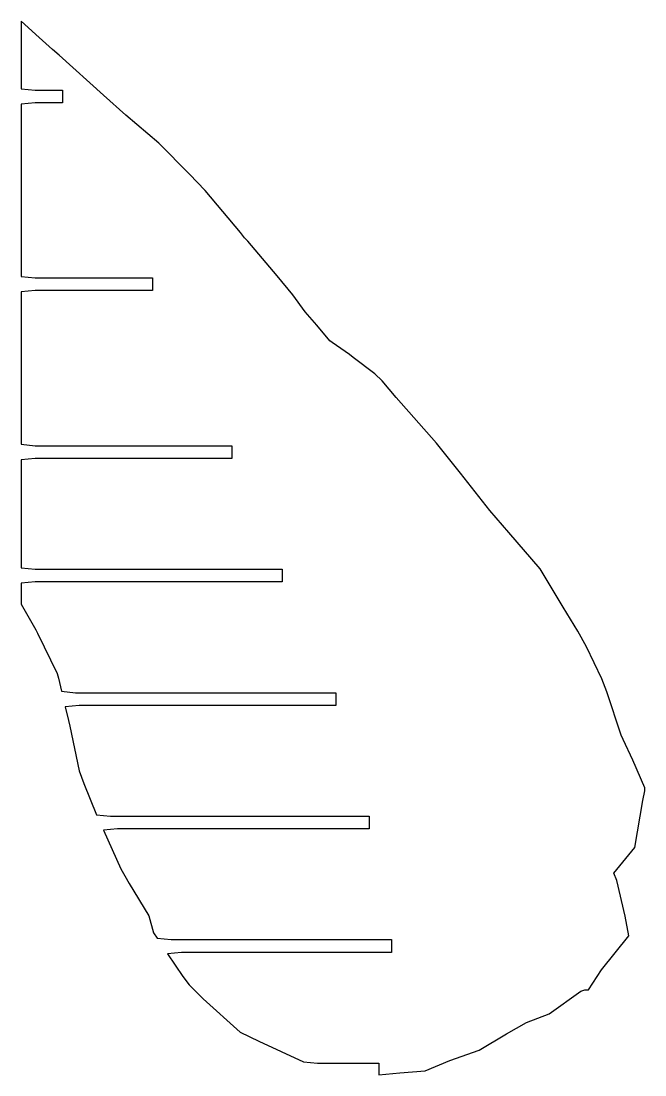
# Model space of a CAD drawing. Header units: inches. Extents: x -5 to 434, y 102 to 477.
# Drawn here: x 235 to 434.4, y 101.9 to 438.4 of the extents above; entities that cross this region are included whole.
import ezdxf

# ---------------------------------------------------------------- set-up
doc = ezdxf.new("R2010")
doc.units = ezdxf.units.IN
doc.header["$MEASUREMENT"] = 0
doc.layers.add('boundary', color=7, linetype='Continuous')

# ---------------------------------------------------------------- blocks, each defined once
blk = doc.blocks.new('block 147')
at = {"layer": 'boundary', "color": 5, "lineweight": 25, "true_color": 0x0000ff}
for points in [[(424.52, 166.3), (431.23, 174.48)], [(424.52, 166.3), (431.23, 174.48)], [(431.23, 174.48), (431.23, 174.48)], [(424.52, 166.3), (424.52, 166.3)]]:
    blk.add_lwpolyline(points, dxfattribs=at)
blk = doc.blocks.new('block 148')
at = {"layer": 'boundary', "color": 5, "lineweight": 25, "true_color": 0x0000ff}
for points in [[(431.23, 174.48), (433.8, 189.54)], [(431.23, 174.48), (433.8, 189.54)], [(433.8, 189.54), (433.8, 189.54)], [(431.23, 174.48), (431.23, 174.48)]]:
    blk.add_lwpolyline(points, dxfattribs=at)
blk = doc.blocks.new('block 149')
at = {"layer": 'boundary', "color": 5, "lineweight": 25, "true_color": 0x0000ff}
for points in [[(433.8, 189.54), (434.41, 192.62)], [(433.8, 189.54), (434.41, 192.62)], [(434.41, 192.62), (434.41, 192.62)], [(433.8, 189.54), (433.8, 189.54)]]:
    blk.add_lwpolyline(points, dxfattribs=at)
blk = doc.blocks.new('block 150')
at = {"layer": 'boundary', "color": 5, "lineweight": 25, "true_color": 0x0000ff}
for points in [[(434.41, 192.62), (434.44, 193.57)], [(434.41, 192.62), (434.44, 193.57)], [(434.41, 192.62), (434.41, 192.62)], [(434.44, 193.57), (434.44, 193.57)]]:
    blk.add_lwpolyline(points, dxfattribs=at)
blk = doc.blocks.new('block 151')
at = {"layer": 'boundary', "color": 5, "lineweight": 25, "true_color": 0x0000ff}
for points in [[(434.44, 193.57), (430.58, 202.33)], [(434.44, 193.57), (430.58, 202.33)], [(430.58, 202.33), (430.58, 202.33)], [(434.44, 193.57), (434.44, 193.57)]]:
    blk.add_lwpolyline(points, dxfattribs=at)
blk = doc.blocks.new('block 152')
at = {"layer": 'boundary', "color": 5, "lineweight": 25, "true_color": 0x0000ff}
for points in [[(430.58, 202.33), (427.43, 208.98)], [(430.58, 202.33), (427.43, 208.98)], [(427.43, 208.98), (427.43, 208.98)], [(430.58, 202.33), (430.58, 202.33)]]:
    blk.add_lwpolyline(points, dxfattribs=at)
blk = doc.blocks.new('block 153')
at = {"layer": 'boundary', "color": 5, "lineweight": 25, "true_color": 0x0000ff}
for points in [[(427.43, 208.98), (426.8, 210.31)], [(427.43, 208.98), (426.8, 210.31)], [(426.8, 210.31), (426.8, 210.31)], [(427.43, 208.98), (427.43, 208.98)]]:
    blk.add_lwpolyline(points, dxfattribs=at)
blk = doc.blocks.new('block 154')
at = {"layer": 'boundary', "color": 5, "lineweight": 25, "true_color": 0x0000ff}
for points in [[(426.8, 210.31), (422.28, 224.15)], [(426.8, 210.31), (422.28, 224.15)], [(422.28, 224.15), (422.28, 224.15)], [(426.8, 210.31), (426.8, 210.31)]]:
    blk.add_lwpolyline(points, dxfattribs=at)
blk = doc.blocks.new('block 155')
at = {"layer": 'boundary', "color": 5, "lineweight": 25, "true_color": 0x0000ff}
for points in [[(422.28, 224.15), (420.7, 228.35)], [(422.28, 224.15), (420.7, 228.35)], [(420.7, 228.35), (420.7, 228.35)], [(422.28, 224.15), (422.28, 224.15)]]:
    blk.add_lwpolyline(points, dxfattribs=at)
blk = doc.blocks.new('block 156')
at = {"layer": 'boundary', "color": 5, "lineweight": 25, "true_color": 0x0000ff}
for points in [[(420.7, 228.35), (415.73, 238.57)], [(420.7, 228.35), (415.73, 238.57)], [(415.73, 238.57), (415.73, 238.57)], [(420.7, 228.35), (420.7, 228.35)]]:
    blk.add_lwpolyline(points, dxfattribs=at)
blk = doc.blocks.new('block 157')
at = {"layer": 'boundary', "color": 5, "lineweight": 25, "true_color": 0x0000ff}
for points in [[(415.73, 238.57), (413.02, 243.56)], [(415.73, 238.57), (413.02, 243.56)], [(413.02, 243.56), (413.02, 243.56)], [(415.73, 238.57), (415.73, 238.57)]]:
    blk.add_lwpolyline(points, dxfattribs=at)
blk = doc.blocks.new('block 158')
at = {"layer": 'boundary', "color": 5, "lineweight": 25, "true_color": 0x0000ff}
for points in [[(413.02, 243.56), (408.24, 251.26)], [(413.02, 243.56), (408.24, 251.26)], [(408.24, 251.26), (408.24, 251.26)], [(413.02, 243.56), (413.02, 243.56)]]:
    blk.add_lwpolyline(points, dxfattribs=at)
blk = doc.blocks.new('block 159')
at = {"layer": 'boundary', "color": 5, "lineweight": 25, "true_color": 0x0000ff}
for points in [[(408.24, 251.26), (400.92, 263.47)], [(408.24, 251.26), (400.92, 263.47)], [(400.92, 263.47), (400.92, 263.47)], [(408.24, 251.26), (408.24, 251.26)]]:
    blk.add_lwpolyline(points, dxfattribs=at)
blk = doc.blocks.new('block 160')
at = {"layer": 'boundary', "color": 5, "lineweight": 25, "true_color": 0x0000ff}
for points in [[(400.92, 263.47), (390.95, 275.13)], [(400.92, 263.47), (390.95, 275.13)], [(390.95, 275.13), (390.95, 275.13)], [(400.92, 263.47), (400.92, 263.47)]]:
    blk.add_lwpolyline(points, dxfattribs=at)
blk = doc.blocks.new('block 161')
at = {"layer": 'boundary', "color": 5, "lineweight": 25, "true_color": 0x0000ff}
for points in [[(390.95, 275.13), (384.81, 282.15)], [(390.95, 275.13), (384.81, 282.15)], [(384.81, 282.15), (384.81, 282.15)], [(390.95, 275.13), (390.95, 275.13)]]:
    blk.add_lwpolyline(points, dxfattribs=at)
blk = doc.blocks.new('block 162')
at = {"layer": 'boundary', "color": 5, "lineweight": 25, "true_color": 0x0000ff}
for points in [[(384.81, 282.15), (375.44, 294.02)], [(384.81, 282.15), (375.44, 294.02)], [(375.44, 294.02), (375.44, 294.02)], [(384.81, 282.15), (384.81, 282.15)]]:
    blk.add_lwpolyline(points, dxfattribs=at)
blk = doc.blocks.new('block 163')
at = {"layer": 'boundary', "color": 5, "lineweight": 25, "true_color": 0x0000ff}
for points in [[(375.44, 294.02), (367.8, 303.66)], [(375.44, 294.02), (367.8, 303.66)], [(367.8, 303.66), (367.8, 303.66)], [(375.44, 294.02), (375.44, 294.02)]]:
    blk.add_lwpolyline(points, dxfattribs=at)
blk = doc.blocks.new('block 164')
at = {"layer": 'boundary', "color": 5, "lineweight": 25, "true_color": 0x0000ff}
for points in [[(367.8, 303.66), (354.9, 318.21)], [(367.8, 303.66), (354.9, 318.21)], [(354.9, 318.21), (354.9, 318.21)], [(367.8, 303.66), (367.8, 303.66)]]:
    blk.add_lwpolyline(points, dxfattribs=at)
blk = doc.blocks.new('block 165')
at = {"layer": 'boundary', "color": 5, "lineweight": 25, "true_color": 0x0000ff}
for points in [[(354.9, 318.21), (350.39, 323.54)], [(354.9, 318.21), (350.39, 323.54)], [(350.39, 323.54), (350.39, 323.54)], [(354.9, 318.21), (354.9, 318.21)]]:
    blk.add_lwpolyline(points, dxfattribs=at)
blk = doc.blocks.new('block 166')
at = {"layer": 'boundary', "color": 5, "lineweight": 25, "true_color": 0x0000ff}
for points in [[(350.39, 323.54), (348.03, 325.79)], [(350.39, 323.54), (348.03, 325.79)], [(348.03, 325.79), (348.03, 325.79)], [(350.39, 323.54), (350.39, 323.54)]]:
    blk.add_lwpolyline(points, dxfattribs=at)
blk = doc.blocks.new('block 167')
at = {"layer": 'boundary', "color": 5, "lineweight": 25, "true_color": 0x0000ff}
for points in [[(348.03, 325.79), (341.19, 330.95)], [(348.03, 325.79), (341.19, 330.95)], [(341.19, 330.95), (341.19, 330.95)], [(348.03, 325.79), (348.03, 325.79)]]:
    blk.add_lwpolyline(points, dxfattribs=at)
blk = doc.blocks.new('block 168')
at = {"layer": 'boundary', "color": 5, "lineweight": 25, "true_color": 0x0000ff}
for points in [[(341.19, 330.95), (339.97, 331.92)], [(341.19, 330.95), (339.97, 331.92)], [(339.97, 331.92), (339.97, 331.92)], [(341.19, 330.95), (341.19, 330.95)]]:
    blk.add_lwpolyline(points, dxfattribs=at)
blk = doc.blocks.new('block 169')
at = {"layer": 'boundary', "color": 5, "lineweight": 25, "true_color": 0x0000ff}
for points in [[(339.97, 331.92), (334.4, 335.77)], [(339.97, 331.92), (334.4, 335.77)], [(334.4, 335.77), (334.4, 335.77)], [(339.97, 331.92), (339.97, 331.92)]]:
    blk.add_lwpolyline(points, dxfattribs=at)
blk = doc.blocks.new('block 170')
at = {"layer": 'boundary', "color": 5, "lineweight": 25, "true_color": 0x0000ff}
for points in [[(334.4, 335.77), (333.74, 336.3)], [(334.4, 335.77), (333.74, 336.3)], [(333.74, 336.3), (333.74, 336.3)], [(334.4, 335.77), (334.4, 335.77)]]:
    blk.add_lwpolyline(points, dxfattribs=at)
blk = doc.blocks.new('block 171')
at = {"layer": 'boundary', "color": 5, "lineweight": 25, "true_color": 0x0000ff}
for points in [[(333.74, 336.3), (329.52, 341.33)], [(333.74, 336.3), (329.52, 341.33)], [(329.52, 341.33), (329.52, 341.33)], [(333.74, 336.3), (333.74, 336.3)]]:
    blk.add_lwpolyline(points, dxfattribs=at)
blk = doc.blocks.new('block 172')
at = {"layer": 'boundary', "color": 5, "lineweight": 25, "true_color": 0x0000ff}
for points in [[(329.52, 341.33), (325.86, 345.6)], [(329.52, 341.33), (325.86, 345.6)], [(325.86, 345.6), (325.86, 345.6)], [(329.52, 341.33), (329.52, 341.33)]]:
    blk.add_lwpolyline(points, dxfattribs=at)
blk = doc.blocks.new('block 173')
at = {"layer": 'boundary', "color": 5, "lineweight": 25, "true_color": 0x0000ff}
for points in [[(325.86, 345.6), (321.91, 350.93)], [(325.86, 345.6), (321.91, 350.93)], [(321.91, 350.93), (321.91, 350.93)], [(325.86, 345.6), (325.86, 345.6)]]:
    blk.add_lwpolyline(points, dxfattribs=at)
blk = doc.blocks.new('block 174')
at = {"layer": 'boundary', "color": 5, "lineweight": 25, "true_color": 0x0000ff}
for points in [[(321.91, 350.93), (316.83, 357.1)], [(321.91, 350.93), (316.83, 357.1)], [(316.83, 357.1), (316.83, 357.1)], [(321.91, 350.93), (321.91, 350.93)]]:
    blk.add_lwpolyline(points, dxfattribs=at)
blk = doc.blocks.new('block 175')
at = {"layer": 'boundary', "color": 5, "lineweight": 25, "true_color": 0x0000ff}
for points in [[(316.83, 357.1), (307.44, 368.12)], [(316.83, 357.1), (307.44, 368.12)], [(307.44, 368.12), (307.44, 368.12)], [(316.83, 357.1), (316.83, 357.1)]]:
    blk.add_lwpolyline(points, dxfattribs=at)
blk = doc.blocks.new('block 176')
at = {"layer": 'boundary', "color": 5, "lineweight": 25, "true_color": 0x0000ff}
for points in [[(307.44, 368.12), (306.46, 369.23)], [(307.44, 368.12), (306.46, 369.23)], [(306.46, 369.23), (306.46, 369.23)], [(307.44, 368.12), (307.44, 368.12)]]:
    blk.add_lwpolyline(points, dxfattribs=at)
blk = doc.blocks.new('block 177')
at = {"layer": 'boundary', "color": 5, "lineweight": 25, "true_color": 0x0000ff}
for points in [[(306.46, 369.23), (305.09, 370.91)], [(306.46, 369.23), (305.09, 370.91)], [(305.09, 370.91), (305.09, 370.91)], [(306.46, 369.23), (306.46, 369.23)]]:
    blk.add_lwpolyline(points, dxfattribs=at)
blk = doc.blocks.new('block 178')
at = {"layer": 'boundary', "color": 5, "lineweight": 25, "true_color": 0x0000ff}
for points in [[(305.09, 370.91), (293.86, 384.29)], [(305.09, 370.91), (293.86, 384.29)], [(293.86, 384.29), (293.86, 384.29)], [(305.09, 370.91), (305.09, 370.91)]]:
    blk.add_lwpolyline(points, dxfattribs=at)
blk = doc.blocks.new('block 179')
at = {"layer": 'boundary', "color": 5, "lineweight": 25, "true_color": 0x0000ff}
for points in [[(293.86, 384.29), (288.83, 389.54)], [(293.86, 384.29), (288.83, 389.54)], [(288.83, 389.54), (288.83, 389.54)], [(293.86, 384.29), (293.86, 384.29)]]:
    blk.add_lwpolyline(points, dxfattribs=at)
blk = doc.blocks.new('block 180')
at = {"layer": 'boundary', "color": 5, "lineweight": 25, "true_color": 0x0000ff}
for points in [[(288.83, 389.54), (279.06, 399.43)], [(288.83, 389.54), (279.06, 399.43)], [(279.06, 399.43), (279.06, 399.43)], [(288.83, 389.54), (288.83, 389.54)]]:
    blk.add_lwpolyline(points, dxfattribs=at)
blk = doc.blocks.new('block 181')
at = {"layer": 'boundary', "color": 5, "lineweight": 25, "true_color": 0x0000ff}
for points in [[(279.06, 399.43), (268.43, 408.32)], [(279.06, 399.43), (268.43, 408.32)], [(268.43, 408.32), (268.43, 408.32)], [(279.06, 399.43), (279.06, 399.43)]]:
    blk.add_lwpolyline(points, dxfattribs=at)
blk = doc.blocks.new('block 182')
at = {"layer": 'boundary', "color": 5, "lineweight": 25, "true_color": 0x0000ff}
for points in [[(268.43, 408.32), (261.32, 414.77)], [(268.43, 408.32), (261.32, 414.77)], [(261.32, 414.77), (261.32, 414.77)], [(268.43, 408.32), (268.43, 408.32)]]:
    blk.add_lwpolyline(points, dxfattribs=at)
blk = doc.blocks.new('block 183')
at = {"layer": 'boundary', "color": 5, "lineweight": 25, "true_color": 0x0000ff}
for points in [[(261.32, 414.77), (247.14, 427.47)], [(261.32, 414.77), (247.14, 427.47)], [(247.14, 427.47), (247.14, 427.47)], [(261.32, 414.77), (261.32, 414.77)]]:
    blk.add_lwpolyline(points, dxfattribs=at)
blk = doc.blocks.new('block 184')
at = {"layer": 'boundary', "color": 5, "lineweight": 25, "true_color": 0x0000ff}
for points in [[(247.14, 427.47), (245.01, 429.38)], [(247.14, 427.47), (245.01, 429.38)], [(245.01, 429.38), (245.01, 429.38)], [(247.14, 427.47), (247.14, 427.47)]]:
    blk.add_lwpolyline(points, dxfattribs=at)
blk = doc.blocks.new('block 185')
at = {"layer": 'boundary', "color": 5, "lineweight": 25, "true_color": 0x0000ff}
for points in [[(245.01, 429.38), (240.77, 433.13)], [(245.01, 429.38), (240.77, 433.13)], [(240.77, 433.13), (240.77, 433.13)], [(245.01, 429.38), (245.01, 429.38)]]:
    blk.add_lwpolyline(points, dxfattribs=at)
blk = doc.blocks.new('block 186')
at = {"layer": 'boundary', "color": 5, "lineweight": 25, "true_color": 0x0000ff}
for points in [[(240.77, 433.13), (234.98, 438.41)], [(240.77, 433.13), (234.98, 438.41)], [(234.98, 438.41), (234.98, 438.41)], [(240.77, 433.13), (240.77, 433.13)]]:
    blk.add_lwpolyline(points, dxfattribs=at)
blk = doc.blocks.new('block 187')
at = {"layer": 'boundary', "color": 5, "lineweight": 25, "true_color": 0x0000ff}
for points in [[(234.98, 438.41), (234.98, 416.8)], [(234.98, 438.41), (234.98, 416.8)], [(234.98, 438.41), (234.98, 438.41)], [(234.98, 416.8), (234.98, 416.8)]]:
    blk.add_lwpolyline(points, dxfattribs=at)
blk = doc.blocks.new('block 188')
at = {"layer": 'boundary', "color": 5, "lineweight": 25, "true_color": 0x0000ff}
for points in [[(234.98, 416.8), (239.44, 416.36)], [(234.98, 416.8), (239.44, 416.36)], [(234.98, 416.8), (234.98, 416.8)], [(239.44, 416.36), (239.44, 416.36)]]:
    blk.add_lwpolyline(points, dxfattribs=at)
blk = doc.blocks.new('block 189')
at = {"layer": 'boundary', "color": 5, "lineweight": 25, "true_color": 0x0000ff}
for points in [[(239.44, 416.36), (248.24, 416.36)], [(239.44, 416.36), (248.24, 416.36)], [(239.44, 416.36), (239.44, 416.36)], [(248.24, 416.36), (248.24, 416.36)]]:
    blk.add_lwpolyline(points, dxfattribs=at)
blk = doc.blocks.new('block 190')
at = {"layer": 'boundary', "color": 5, "lineweight": 25, "true_color": 0x0000ff}
for points in [[(248.24, 416.36), (248.24, 412.3)], [(248.24, 416.36), (248.24, 412.3)], [(248.24, 416.36), (248.24, 416.36)], [(248.24, 412.3), (248.24, 412.3)]]:
    blk.add_lwpolyline(points, dxfattribs=at)
blk = doc.blocks.new('block 191')
at = {"layer": 'boundary', "color": 5, "lineweight": 25, "true_color": 0x0000ff}
for points in [[(248.24, 412.3), (239.44, 412.3)], [(248.24, 412.3), (239.44, 412.3)], [(239.44, 412.3), (239.44, 412.3)], [(248.24, 412.3), (248.24, 412.3)]]:
    blk.add_lwpolyline(points, dxfattribs=at)
blk = doc.blocks.new('block 192')
at = {"layer": 'boundary', "color": 5, "lineweight": 25, "true_color": 0x0000ff}
for points in [[(239.44, 412.3), (234.98, 411.86)], [(239.44, 412.3), (234.98, 411.86)], [(234.98, 411.86), (234.98, 411.86)], [(239.44, 412.3), (239.44, 412.3)]]:
    blk.add_lwpolyline(points, dxfattribs=at)
blk = doc.blocks.new('block 193')
at = {"layer": 'boundary', "color": 5, "lineweight": 25, "true_color": 0x0000ff}
for points in [[(234.98, 411.86), (234.98, 356.83)], [(234.98, 411.86), (234.98, 356.83)], [(234.98, 411.86), (234.98, 411.86)], [(234.98, 356.83), (234.98, 356.83)]]:
    blk.add_lwpolyline(points, dxfattribs=at)
blk = doc.blocks.new('block 194')
at = {"layer": 'boundary', "color": 5, "lineweight": 25, "true_color": 0x0000ff}
for points in [[(234.98, 356.83), (239.44, 356.39)], [(234.98, 356.83), (239.44, 356.39)], [(234.98, 356.83), (234.98, 356.83)], [(239.44, 356.39), (239.44, 356.39)]]:
    blk.add_lwpolyline(points, dxfattribs=at)
blk = doc.blocks.new('block 195')
at = {"layer": 'boundary', "color": 5, "lineweight": 25, "true_color": 0x0000ff}
for points in [[(239.44, 356.39), (276.99, 356.39)], [(239.44, 356.39), (276.99, 356.39)], [(239.44, 356.39), (239.44, 356.39)], [(276.99, 356.39), (276.99, 356.39)]]:
    blk.add_lwpolyline(points, dxfattribs=at)
blk = doc.blocks.new('block 196')
at = {"layer": 'boundary', "color": 5, "lineweight": 25, "true_color": 0x0000ff}
for points in [[(276.99, 356.39), (276.99, 352.34)], [(276.99, 356.39), (276.99, 352.34)], [(276.99, 356.39), (276.99, 356.39)], [(276.99, 352.34), (276.99, 352.34)]]:
    blk.add_lwpolyline(points, dxfattribs=at)
blk = doc.blocks.new('block 197')
at = {"layer": 'boundary', "color": 5, "lineweight": 25, "true_color": 0x0000ff}
for points in [[(276.99, 352.34), (239.44, 352.34)], [(276.99, 352.34), (239.44, 352.34)], [(239.44, 352.34), (239.44, 352.34)], [(276.99, 352.34), (276.99, 352.34)]]:
    blk.add_lwpolyline(points, dxfattribs=at)
blk = doc.blocks.new('block 198')
at = {"layer": 'boundary', "color": 5, "lineweight": 25, "true_color": 0x0000ff}
for points in [[(239.44, 352.34), (234.98, 351.9)], [(239.44, 352.34), (234.98, 351.9)], [(234.98, 351.9), (234.98, 351.9)], [(239.44, 352.34), (239.44, 352.34)]]:
    blk.add_lwpolyline(points, dxfattribs=at)
blk = doc.blocks.new('block 199')
at = {"layer": 'boundary', "color": 5, "lineweight": 25, "true_color": 0x0000ff}
for points in [[(234.98, 351.9), (234.98, 303.24)], [(234.98, 351.9), (234.98, 303.24)], [(234.98, 351.9), (234.98, 351.9)], [(234.98, 303.24), (234.98, 303.24)]]:
    blk.add_lwpolyline(points, dxfattribs=at)
blk = doc.blocks.new('block 200')
at = {"layer": 'boundary', "color": 5, "lineweight": 25, "true_color": 0x0000ff}
for points in [[(234.98, 303.24), (239.44, 302.8)], [(234.98, 303.24), (239.44, 302.8)], [(234.98, 303.24), (234.98, 303.24)], [(239.44, 302.8), (239.44, 302.8)]]:
    blk.add_lwpolyline(points, dxfattribs=at)
blk = doc.blocks.new('block 201')
at = {"layer": 'boundary', "color": 5, "lineweight": 25, "true_color": 0x0000ff}
for points in [[(239.44, 302.8), (302.38, 302.8)], [(239.44, 302.8), (302.38, 302.8)], [(239.44, 302.8), (239.44, 302.8)], [(302.38, 302.8), (302.38, 302.8)]]:
    blk.add_lwpolyline(points, dxfattribs=at)
blk = doc.blocks.new('block 202')
at = {"layer": 'boundary', "color": 5, "lineweight": 25, "true_color": 0x0000ff}
for points in [[(302.38, 302.8), (302.38, 298.75)], [(302.38, 302.8), (302.38, 298.75)], [(302.38, 302.8), (302.38, 302.8)], [(302.38, 298.75), (302.38, 298.75)]]:
    blk.add_lwpolyline(points, dxfattribs=at)
blk = doc.blocks.new('block 203')
at = {"layer": 'boundary', "color": 5, "lineweight": 25, "true_color": 0x0000ff}
for points in [[(302.38, 298.75), (239.44, 298.75)], [(302.38, 298.75), (239.44, 298.75)], [(239.44, 298.75), (239.44, 298.75)], [(302.38, 298.75), (302.38, 298.75)]]:
    blk.add_lwpolyline(points, dxfattribs=at)
blk = doc.blocks.new('block 204')
at = {"layer": 'boundary', "color": 5, "lineweight": 25, "true_color": 0x0000ff}
for points in [[(239.44, 298.75), (234.98, 298.31)], [(239.44, 298.75), (234.98, 298.31)], [(234.98, 298.31), (234.98, 298.31)], [(239.44, 298.75), (239.44, 298.75)]]:
    blk.add_lwpolyline(points, dxfattribs=at)
blk = doc.blocks.new('block 205')
at = {"layer": 'boundary', "color": 5, "lineweight": 25, "true_color": 0x0000ff}
for points in [[(234.98, 298.31), (234.98, 263.8)], [(234.98, 298.31), (234.98, 263.8)], [(234.98, 298.31), (234.98, 298.31)], [(234.98, 263.8), (234.98, 263.8)]]:
    blk.add_lwpolyline(points, dxfattribs=at)
blk = doc.blocks.new('block 206')
at = {"layer": 'boundary', "color": 5, "lineweight": 25, "true_color": 0x0000ff}
for points in [[(234.98, 263.8), (239.44, 263.36)], [(234.98, 263.8), (239.44, 263.36)], [(234.98, 263.8), (234.98, 263.8)], [(239.44, 263.36), (239.44, 263.36)]]:
    blk.add_lwpolyline(points, dxfattribs=at)
blk = doc.blocks.new('block 207')
at = {"layer": 'boundary', "color": 5, "lineweight": 25, "true_color": 0x0000ff}
for points in [[(239.44, 263.36), (318.43, 263.36)], [(239.44, 263.36), (318.43, 263.36)], [(239.44, 263.36), (239.44, 263.36)], [(318.43, 263.36), (318.43, 263.36)]]:
    blk.add_lwpolyline(points, dxfattribs=at)
blk = doc.blocks.new('block 208')
at = {"layer": 'boundary', "color": 5, "lineweight": 25, "true_color": 0x0000ff}
for points in [[(318.43, 263.36), (318.43, 259.31)], [(318.43, 263.36), (318.43, 259.31)], [(318.43, 263.36), (318.43, 263.36)], [(318.43, 259.31), (318.43, 259.31)]]:
    blk.add_lwpolyline(points, dxfattribs=at)
blk = doc.blocks.new('block 209')
at = {"layer": 'boundary', "color": 5, "lineweight": 25, "true_color": 0x0000ff}
for points in [[(318.43, 259.31), (239.44, 259.31)], [(318.43, 259.31), (239.44, 259.31)], [(239.44, 259.31), (239.44, 259.31)], [(318.43, 259.31), (318.43, 259.31)]]:
    blk.add_lwpolyline(points, dxfattribs=at)
blk = doc.blocks.new('block 210')
at = {"layer": 'boundary', "color": 5, "lineweight": 25, "true_color": 0x0000ff}
for points in [[(239.44, 259.31), (234.98, 258.87)], [(239.44, 259.31), (234.98, 258.87)], [(239.44, 259.31), (239.44, 259.31)], [(234.98, 258.87), (234.98, 258.87)]]:
    blk.add_lwpolyline(points, dxfattribs=at)
blk = doc.blocks.new('block 211')
at = {"layer": 'boundary', "color": 5, "lineweight": 25, "true_color": 0x0000ff}
for points in [[(234.98, 258.87), (234.98, 252.24)], [(234.98, 258.87), (234.98, 252.24)], [(234.98, 258.87), (234.98, 258.87)], [(234.98, 252.24), (234.98, 252.24)]]:
    blk.add_lwpolyline(points, dxfattribs=at)
blk = doc.blocks.new('block 212')
at = {"layer": 'boundary', "color": 5, "lineweight": 25, "true_color": 0x0000ff}
for points in [[(234.98, 252.24), (239.7, 243.98)], [(234.98, 252.24), (239.7, 243.98)], [(234.98, 252.24), (234.98, 252.24)], [(239.7, 243.98), (239.7, 243.98)]]:
    blk.add_lwpolyline(points, dxfattribs=at)
blk = doc.blocks.new('block 213')
at = {"layer": 'boundary', "color": 5, "lineweight": 25, "true_color": 0x0000ff}
for points in [[(239.7, 243.98), (240.2, 242.91)], [(239.7, 243.98), (240.2, 242.91)], [(239.7, 243.98), (239.7, 243.98)], [(240.2, 242.91), (240.2, 242.91)]]:
    blk.add_lwpolyline(points, dxfattribs=at)
blk = doc.blocks.new('block 214')
at = {"layer": 'boundary', "color": 5, "lineweight": 25, "true_color": 0x0000ff}
for points in [[(240.2, 242.91), (246.53, 230.06)], [(240.2, 242.91), (246.53, 230.06)], [(240.2, 242.91), (240.2, 242.91)], [(246.53, 230.06), (246.53, 230.06)]]:
    blk.add_lwpolyline(points, dxfattribs=at)
blk = doc.blocks.new('block 215')
at = {"layer": 'boundary', "color": 5, "lineweight": 25, "true_color": 0x0000ff}
for points in [[(246.53, 230.06), (246.95, 228.51)], [(246.53, 230.06), (246.95, 228.51)], [(246.53, 230.06), (246.53, 230.06)], [(246.95, 228.51), (246.95, 228.51)]]:
    blk.add_lwpolyline(points, dxfattribs=at)
blk = doc.blocks.new('block 216')
at = {"layer": 'boundary', "color": 5, "lineweight": 25, "true_color": 0x0000ff}
for points in [[(246.95, 228.51), (247.93, 224.36)], [(246.95, 228.51), (247.93, 224.36)], [(246.95, 228.51), (246.95, 228.51)], [(247.93, 224.36), (247.93, 224.36)]]:
    blk.add_lwpolyline(points, dxfattribs=at)
blk = doc.blocks.new('block 217')
at = {"layer": 'boundary', "color": 5, "lineweight": 25, "true_color": 0x0000ff}
for points in [[(247.93, 224.36), (252.39, 223.92)], [(247.93, 224.36), (252.39, 223.92)], [(247.93, 224.36), (247.93, 224.36)], [(252.39, 223.92), (252.39, 223.92)]]:
    blk.add_lwpolyline(points, dxfattribs=at)
blk = doc.blocks.new('block 218')
at = {"layer": 'boundary', "color": 5, "lineweight": 25, "true_color": 0x0000ff}
for points in [[(252.39, 223.92), (335.64, 223.92)], [(252.39, 223.92), (335.64, 223.92)], [(252.39, 223.92), (252.39, 223.92)], [(335.64, 223.92), (335.64, 223.92)]]:
    blk.add_lwpolyline(points, dxfattribs=at)
blk = doc.blocks.new('block 219')
at = {"layer": 'boundary', "color": 5, "lineweight": 25, "true_color": 0x0000ff}
for points in [[(335.64, 223.92), (335.64, 219.87)], [(335.64, 223.92), (335.64, 219.87)], [(335.64, 223.92), (335.64, 223.92)], [(335.64, 219.87), (335.64, 219.87)]]:
    blk.add_lwpolyline(points, dxfattribs=at)
blk = doc.blocks.new('block 220')
at = {"layer": 'boundary', "color": 5, "lineweight": 25, "true_color": 0x0000ff}
for points in [[(335.64, 219.87), (253.57, 219.87)], [(335.64, 219.87), (253.57, 219.87)], [(253.57, 219.87), (253.57, 219.87)], [(335.64, 219.87), (335.64, 219.87)]]:
    blk.add_lwpolyline(points, dxfattribs=at)
blk = doc.blocks.new('block 221')
at = {"layer": 'boundary', "color": 5, "lineweight": 25, "true_color": 0x0000ff}
for points in [[(253.57, 219.87), (249.11, 219.43)], [(253.57, 219.87), (249.11, 219.43)], [(249.11, 219.43), (249.11, 219.43)], [(253.57, 219.87), (253.57, 219.87)]]:
    blk.add_lwpolyline(points, dxfattribs=at)
blk = doc.blocks.new('block 222')
at = {"layer": 'boundary', "color": 5, "lineweight": 25, "true_color": 0x0000ff}
for points in [[(249.11, 219.43), (250.16, 215.03)], [(249.11, 219.43), (250.16, 215.03)], [(249.11, 219.43), (249.11, 219.43)], [(250.16, 215.03), (250.16, 215.03)]]:
    blk.add_lwpolyline(points, dxfattribs=at)
blk = doc.blocks.new('block 223')
at = {"layer": 'boundary', "color": 5, "lineweight": 25, "true_color": 0x0000ff}
for points in [[(250.16, 215.03), (250.57, 213.26)], [(250.16, 215.03), (250.57, 213.26)], [(250.16, 215.03), (250.16, 215.03)], [(250.57, 213.26), (250.57, 213.26)]]:
    blk.add_lwpolyline(points, dxfattribs=at)
blk = doc.blocks.new('block 224')
at = {"layer": 'boundary', "color": 5, "lineweight": 25, "true_color": 0x0000ff}
for points in [[(250.57, 213.26), (253.56, 198.97)], [(250.57, 213.26), (253.56, 198.97)], [(250.57, 213.26), (250.57, 213.26)], [(253.56, 198.97), (253.56, 198.97)]]:
    blk.add_lwpolyline(points, dxfattribs=at)
blk = doc.blocks.new('block 225')
at = {"layer": 'boundary', "color": 5, "lineweight": 25, "true_color": 0x0000ff}
for points in [[(253.56, 198.97), (255.09, 194.87)], [(253.56, 198.97), (255.09, 194.87)], [(253.56, 198.97), (253.56, 198.97)], [(255.09, 194.87), (255.09, 194.87)]]:
    blk.add_lwpolyline(points, dxfattribs=at)
blk = doc.blocks.new('block 226')
at = {"layer": 'boundary', "color": 5, "lineweight": 25, "true_color": 0x0000ff}
for points in [[(255.09, 194.87), (259.13, 184.93)], [(255.09, 194.87), (259.13, 184.93)], [(255.09, 194.87), (255.09, 194.87)], [(259.13, 184.93), (259.13, 184.93)]]:
    blk.add_lwpolyline(points, dxfattribs=at)
blk = doc.blocks.new('block 227')
at = {"layer": 'boundary', "color": 5, "lineweight": 25, "true_color": 0x0000ff}
for points in [[(259.13, 184.93), (263.59, 184.49)], [(259.13, 184.93), (263.59, 184.49)], [(259.13, 184.93), (259.13, 184.93)], [(263.59, 184.49), (263.59, 184.49)]]:
    blk.add_lwpolyline(points, dxfattribs=at)
blk = doc.blocks.new('block 228')
at = {"layer": 'boundary', "color": 5, "lineweight": 25, "true_color": 0x0000ff}
for points in [[(263.59, 184.49), (346.22, 184.49)], [(263.59, 184.49), (346.22, 184.49)], [(263.59, 184.49), (263.59, 184.49)], [(346.22, 184.49), (346.22, 184.49)]]:
    blk.add_lwpolyline(points, dxfattribs=at)
blk = doc.blocks.new('block 229')
at = {"layer": 'boundary', "color": 5, "lineweight": 25, "true_color": 0x0000ff}
for points in [[(346.22, 184.49), (346.22, 180.44)], [(346.22, 184.49), (346.22, 180.44)], [(346.22, 184.49), (346.22, 184.49)], [(346.22, 180.44), (346.22, 180.44)]]:
    blk.add_lwpolyline(points, dxfattribs=at)
blk = doc.blocks.new('block 230')
at = {"layer": 'boundary', "color": 5, "lineweight": 25, "true_color": 0x0000ff}
for points in [[(346.22, 180.44), (265.78, 180.44)], [(346.22, 180.44), (265.78, 180.44)], [(265.78, 180.44), (265.78, 180.44)], [(346.22, 180.44), (346.22, 180.44)]]:
    blk.add_lwpolyline(points, dxfattribs=at)
blk = doc.blocks.new('block 231')
at = {"layer": 'boundary', "color": 5, "lineweight": 25, "true_color": 0x0000ff}
for points in [[(265.78, 180.44), (261.33, 180)], [(265.78, 180.44), (261.33, 180)], [(261.33, 180), (261.33, 180)], [(265.78, 180.44), (265.78, 180.44)]]:
    blk.add_lwpolyline(points, dxfattribs=at)
blk = doc.blocks.new('block 232')
at = {"layer": 'boundary', "color": 5, "lineweight": 25, "true_color": 0x0000ff}
for points in [[(261.33, 180), (266.93, 167.68)], [(261.33, 180), (266.93, 167.68)], [(261.33, 180), (261.33, 180)], [(266.93, 167.68), (266.93, 167.68)]]:
    blk.add_lwpolyline(points, dxfattribs=at)
blk = doc.blocks.new('block 233')
at = {"layer": 'boundary', "color": 5, "lineweight": 25, "true_color": 0x0000ff}
for points in [[(266.93, 167.68), (268.21, 165.43)], [(266.93, 167.68), (268.21, 165.43)], [(266.93, 167.68), (266.93, 167.68)], [(268.21, 165.43), (268.21, 165.43)]]:
    blk.add_lwpolyline(points, dxfattribs=at)
blk = doc.blocks.new('block 234')
at = {"layer": 'boundary', "color": 5, "lineweight": 25, "true_color": 0x0000ff}
for points in [[(268.21, 165.43), (269.58, 162.97)], [(268.21, 165.43), (269.58, 162.97)], [(268.21, 165.43), (268.21, 165.43)], [(269.58, 162.97), (269.58, 162.97)]]:
    blk.add_lwpolyline(points, dxfattribs=at)
blk = doc.blocks.new('block 235')
at = {"layer": 'boundary', "color": 5, "lineweight": 25, "true_color": 0x0000ff}
for points in [[(269.58, 162.97), (275.84, 152.7)], [(269.58, 162.97), (275.84, 152.7)], [(269.58, 162.97), (269.58, 162.97)], [(275.84, 152.7), (275.84, 152.7)]]:
    blk.add_lwpolyline(points, dxfattribs=at)
blk = doc.blocks.new('block 236')
at = {"layer": 'boundary', "color": 5, "lineweight": 25, "true_color": 0x0000ff}
for points in [[(275.84, 152.7), (277.32, 147.28)], [(275.84, 152.7), (277.32, 147.28)], [(275.84, 152.7), (275.84, 152.7)], [(277.32, 147.28), (277.32, 147.28)]]:
    blk.add_lwpolyline(points, dxfattribs=at)
blk = doc.blocks.new('block 237')
at = {"layer": 'boundary', "color": 5, "lineweight": 25, "true_color": 0x0000ff}
for points in [[(277.32, 147.28), (278.52, 145.49)], [(277.32, 147.28), (278.52, 145.49)], [(277.32, 147.28), (277.32, 147.28)], [(278.52, 145.49), (278.52, 145.49)]]:
    blk.add_lwpolyline(points, dxfattribs=at)
blk = doc.blocks.new('block 238')
at = {"layer": 'boundary', "color": 5, "lineweight": 25, "true_color": 0x0000ff}
for points in [[(278.52, 145.49), (282.97, 145.05)], [(278.52, 145.49), (282.97, 145.05)], [(278.52, 145.49), (278.52, 145.49)], [(282.97, 145.05), (282.97, 145.05)]]:
    blk.add_lwpolyline(points, dxfattribs=at)
blk = doc.blocks.new('block 239')
at = {"layer": 'boundary', "color": 5, "lineweight": 25, "true_color": 0x0000ff}
for points in [[(282.97, 145.05), (353.37, 145.05)], [(282.97, 145.05), (353.37, 145.05)], [(282.97, 145.05), (282.97, 145.05)], [(353.37, 145.05), (353.37, 145.05)]]:
    blk.add_lwpolyline(points, dxfattribs=at)
blk = doc.blocks.new('block 240')
at = {"layer": 'boundary', "color": 5, "lineweight": 25, "true_color": 0x0000ff}
for points in [[(353.37, 145.05), (353.37, 141)], [(353.37, 145.05), (353.37, 141)], [(353.37, 145.05), (353.37, 145.05)], [(353.37, 141), (353.37, 141)]]:
    blk.add_lwpolyline(points, dxfattribs=at)
blk = doc.blocks.new('block 241')
at = {"layer": 'boundary', "color": 5, "lineweight": 25, "true_color": 0x0000ff}
for points in [[(353.37, 141), (286.27, 141)], [(353.37, 141), (286.27, 141)], [(286.27, 141), (286.27, 141)], [(353.37, 141), (353.37, 141)]]:
    blk.add_lwpolyline(points, dxfattribs=at)
blk = doc.blocks.new('block 242')
at = {"layer": 'boundary', "color": 5, "lineweight": 25, "true_color": 0x0000ff}
for points in [[(286.27, 141), (281.81, 140.56)], [(286.27, 141), (281.81, 140.56)], [(281.81, 140.56), (281.81, 140.56)], [(286.27, 141), (286.27, 141)]]:
    blk.add_lwpolyline(points, dxfattribs=at)
blk = doc.blocks.new('block 243')
at = {"layer": 'boundary', "color": 5, "lineweight": 25, "true_color": 0x0000ff}
for points in [[(281.81, 140.56), (286.7, 133.24)], [(281.81, 140.56), (286.7, 133.24)], [(281.81, 140.56), (281.81, 140.56)], [(286.7, 133.24), (286.7, 133.24)]]:
    blk.add_lwpolyline(points, dxfattribs=at)
blk = doc.blocks.new('block 244')
at = {"layer": 'boundary', "color": 5, "lineweight": 25, "true_color": 0x0000ff}
for points in [[(286.7, 133.24), (288.75, 130.64)], [(286.7, 133.24), (288.75, 130.64)], [(286.7, 133.24), (286.7, 133.24)], [(288.75, 130.64), (288.75, 130.64)]]:
    blk.add_lwpolyline(points, dxfattribs=at)
blk = doc.blocks.new('block 245')
at = {"layer": 'boundary', "color": 5, "lineweight": 25, "true_color": 0x0000ff}
for points in [[(288.75, 130.64), (293.19, 126.14)], [(288.75, 130.64), (293.19, 126.14)], [(288.75, 130.64), (288.75, 130.64)], [(293.19, 126.14), (293.19, 126.14)]]:
    blk.add_lwpolyline(points, dxfattribs=at)
blk = doc.blocks.new('block 246')
at = {"layer": 'boundary', "color": 5, "lineweight": 25, "true_color": 0x0000ff}
for points in [[(293.19, 126.14), (305.04, 115.51)], [(293.19, 126.14), (305.04, 115.51)], [(293.19, 126.14), (293.19, 126.14)], [(305.04, 115.51), (305.04, 115.51)]]:
    blk.add_lwpolyline(points, dxfattribs=at)
blk = doc.blocks.new('block 247')
at = {"layer": 'boundary', "color": 5, "lineweight": 25, "true_color": 0x0000ff}
for points in [[(305.04, 115.51), (311.03, 112.61)], [(305.04, 115.51), (311.03, 112.61)], [(305.04, 115.51), (305.04, 115.51)], [(311.03, 112.61), (311.03, 112.61)]]:
    blk.add_lwpolyline(points, dxfattribs=at)
blk = doc.blocks.new('block 248')
at = {"layer": 'boundary', "color": 5, "lineweight": 25, "true_color": 0x0000ff}
for points in [[(311.03, 112.61), (325.28, 106.06)], [(311.03, 112.61), (325.28, 106.06)], [(311.03, 112.61), (311.03, 112.61)], [(325.28, 106.06), (325.28, 106.06)]]:
    blk.add_lwpolyline(points, dxfattribs=at)
blk = doc.blocks.new('block 249')
at = {"layer": 'boundary', "color": 5, "lineweight": 25, "true_color": 0x0000ff}
for points in [[(325.28, 106.06), (329.74, 105.62)], [(325.28, 106.06), (329.74, 105.62)], [(325.28, 106.06), (325.28, 106.06)], [(329.74, 105.62), (329.74, 105.62)]]:
    blk.add_lwpolyline(points, dxfattribs=at)
blk = doc.blocks.new('block 250')
at = {"layer": 'boundary', "color": 5, "lineweight": 25, "true_color": 0x0000ff}
for points in [[(329.74, 105.62), (349.36, 105.62)], [(329.74, 105.62), (349.36, 105.62)], [(329.74, 105.62), (329.74, 105.62)], [(349.36, 105.62), (349.36, 105.62)]]:
    blk.add_lwpolyline(points, dxfattribs=at)
blk = doc.blocks.new('block 251')
at = {"layer": 'boundary', "color": 5, "lineweight": 25, "true_color": 0x0000ff}
for points in [[(349.36, 105.62), (349.36, 101.85)], [(349.36, 105.62), (349.36, 101.85)], [(349.36, 105.62), (349.36, 105.62)], [(349.36, 101.85), (349.36, 101.85)]]:
    blk.add_lwpolyline(points, dxfattribs=at)
blk = doc.blocks.new('block 252')
at = {"layer": 'boundary', "color": 5, "lineweight": 25, "true_color": 0x0000ff}
for points in [[(349.36, 101.85), (356.09, 102.53)], [(349.36, 101.85), (356.09, 102.53)], [(349.36, 101.85), (349.36, 101.85)], [(356.09, 102.53), (356.09, 102.53)]]:
    blk.add_lwpolyline(points, dxfattribs=at)
blk = doc.blocks.new('block 253')
at = {"layer": 'boundary', "color": 5, "lineweight": 25, "true_color": 0x0000ff}
for points in [[(356.09, 102.53), (364.13, 103.18)], [(356.09, 102.53), (364.13, 103.18)], [(356.09, 102.53), (356.09, 102.53)], [(364.13, 103.18), (364.13, 103.18)]]:
    blk.add_lwpolyline(points, dxfattribs=at)
blk = doc.blocks.new('block 254')
at = {"layer": 'boundary', "color": 5, "lineweight": 25, "true_color": 0x0000ff}
for points in [[(364.13, 103.18), (372.07, 106.46)], [(364.13, 103.18), (372.07, 106.46)], [(372.07, 106.46), (372.07, 106.46)], [(364.13, 103.18), (364.13, 103.18)]]:
    blk.add_lwpolyline(points, dxfattribs=at)
blk = doc.blocks.new('block 255')
at = {"layer": 'boundary', "color": 5, "lineweight": 25, "true_color": 0x0000ff}
for points in [[(372.07, 106.46), (381.41, 109.76)], [(372.07, 106.46), (381.41, 109.76)], [(381.41, 109.76), (381.41, 109.76)], [(372.07, 106.46), (372.07, 106.46)]]:
    blk.add_lwpolyline(points, dxfattribs=at)
blk = doc.blocks.new('block 256')
at = {"layer": 'boundary', "color": 5, "lineweight": 25, "true_color": 0x0000ff}
for points in [[(381.41, 109.76), (390.21, 115.01)], [(381.41, 109.76), (390.21, 115.01)], [(390.21, 115.01), (390.21, 115.01)], [(381.41, 109.76), (381.41, 109.76)]]:
    blk.add_lwpolyline(points, dxfattribs=at)
blk = doc.blocks.new('block 257')
at = {"layer": 'boundary', "color": 5, "lineweight": 25, "true_color": 0x0000ff}
for points in [[(390.21, 115.01), (396.53, 118.64)], [(390.21, 115.01), (396.53, 118.64)], [(396.53, 118.64), (396.53, 118.64)], [(390.21, 115.01), (390.21, 115.01)]]:
    blk.add_lwpolyline(points, dxfattribs=at)
blk = doc.blocks.new('block 258')
at = {"layer": 'boundary', "color": 5, "lineweight": 25, "true_color": 0x0000ff}
for points in [[(396.53, 118.64), (403.78, 121.39)], [(396.53, 118.64), (403.78, 121.39)], [(403.78, 121.39), (403.78, 121.39)], [(396.53, 118.64), (396.53, 118.64)]]:
    blk.add_lwpolyline(points, dxfattribs=at)
blk = doc.blocks.new('block 259')
at = {"layer": 'boundary', "color": 5, "lineweight": 25, "true_color": 0x0000ff}
for points in [[(403.78, 121.39), (413.96, 128.64)], [(403.78, 121.39), (413.96, 128.64)], [(413.96, 128.64), (413.96, 128.64)], [(403.78, 121.39), (403.78, 121.39)]]:
    blk.add_lwpolyline(points, dxfattribs=at)
blk = doc.blocks.new('block 260')
at = {"layer": 'boundary', "color": 5, "lineweight": 25, "true_color": 0x0000ff}
for points in [[(413.96, 128.64), (415.19, 129.07)], [(413.96, 128.64), (415.19, 129.07)], [(413.96, 128.64), (413.96, 128.64)], [(415.19, 129.07), (415.19, 129.07)]]:
    blk.add_lwpolyline(points, dxfattribs=at)
blk = doc.blocks.new('block 261')
at = {"layer": 'boundary', "color": 5, "lineweight": 25, "true_color": 0x0000ff}
for points in [[(415.19, 129.07), (416.44, 129.07)], [(415.19, 129.07), (416.44, 129.07)], [(415.19, 129.07), (415.19, 129.07)], [(416.44, 129.07), (416.44, 129.07)]]:
    blk.add_lwpolyline(points, dxfattribs=at)
blk = doc.blocks.new('block 262')
at = {"layer": 'boundary', "color": 5, "lineweight": 25, "true_color": 0x0000ff}
for points in [[(416.44, 129.07), (420.5, 135.41)], [(416.44, 129.07), (420.5, 135.41)], [(420.5, 135.41), (420.5, 135.41)], [(416.44, 129.07), (416.44, 129.07)]]:
    blk.add_lwpolyline(points, dxfattribs=at)
blk = doc.blocks.new('block 263')
at = {"layer": 'boundary', "color": 5, "lineweight": 25, "true_color": 0x0000ff}
for points in [[(420.5, 135.41), (429.26, 146.26)], [(420.5, 135.41), (429.26, 146.26)], [(429.26, 146.26), (429.26, 146.26)], [(420.5, 135.41), (420.5, 135.41)]]:
    blk.add_lwpolyline(points, dxfattribs=at)
blk = doc.blocks.new('block 264')
at = {"layer": 'boundary', "color": 5, "lineweight": 25, "true_color": 0x0000ff}
for points in [[(429.26, 146.26), (428.09, 152.55)], [(429.26, 146.26), (428.09, 152.55)], [(428.09, 152.55), (428.09, 152.55)], [(429.26, 146.26), (429.26, 146.26)]]:
    blk.add_lwpolyline(points, dxfattribs=at)
blk = doc.blocks.new('block 265')
at = {"layer": 'boundary', "color": 5, "lineweight": 25, "true_color": 0x0000ff}
for points in [[(428.09, 152.55), (425.5, 163.96)], [(428.09, 152.55), (425.5, 163.96)], [(425.5, 163.96), (425.5, 163.96)], [(428.09, 152.55), (428.09, 152.55)]]:
    blk.add_lwpolyline(points, dxfattribs=at)
blk = doc.blocks.new('block 266')
at = {"layer": 'boundary', "color": 5, "lineweight": 25, "true_color": 0x0000ff}
for points in [[(425.5, 163.96), (424.52, 166.3)], [(425.5, 163.96), (424.52, 166.3)], [(424.52, 166.3), (424.52, 166.3)], [(425.5, 163.96), (425.5, 163.96)]]:
    blk.add_lwpolyline(points, dxfattribs=at)

msp = doc.modelspace()

# ---------------------------------------------------------------- block references
at = {"layer": 'boundary'}
for name in ['block 186', 'block 187', 'block 185', 'block 184', 'block 183', 'block 188', 'block 189', 'block 190', 'block 182', 'block 192', 'block 193', 'block 191', 'block 181', 'block 180', 'block 179', 'block 178', 'block 177', 'block 176', 'block 175', 'block 194', 'block 174', 'block 195', 'block 196', 'block 198', 'block 199', 'block 197', 'block 173', 'block 172', 'block 171', 'block 170', 'block 169', 'block 168', 'block 167', 'block 166', 'block 165', 'block 164', 'block 200', 'block 163', 'block 201', 'block 202', 'block 204', 'block 205', 'block 203', 'block 162', 'block 161', 'block 160', 'block 206', 'block 207', 'block 208', 'block 159', 'block 210', 'block 209', 'block 211', 'block 212', 'block 158', 'block 213', 'block 214', 'block 157', 'block 156', 'block 215', 'block 216', 'block 155', 'block 217', 'block 218', 'block 219', 'block 154', 'block 221', 'block 222', 'block 220', 'block 223', 'block 224', 'block 153', 'block 152', 'block 151', 'block 225', 'block 226', 'block 149', 'block 150', 'block 148', 'block 227', 'block 228', 'block 229', 'block 231', 'block 232', 'block 230', 'block 147', 'block 233', 'block 234', 'block 266', 'block 235', 'block 265', 'block 236', 'block 264', 'block 237', 'block 238', 'block 239', 'block 240', 'block 263', 'block 242', 'block 243', 'block 241', 'block 262', 'block 244', 'block 245', 'block 259', 'block 260', 'block 261', 'block 246', 'block 258', 'block 257', 'block 247', 'block 256', 'block 248', 'block 255', 'block 249', 'block 250', 'block 251', 'block 254', 'block 252', 'block 253']:
    msp.add_blockref(name, (0, 0), dxfattribs=at)

doc.saveas('drawing.dxf')
